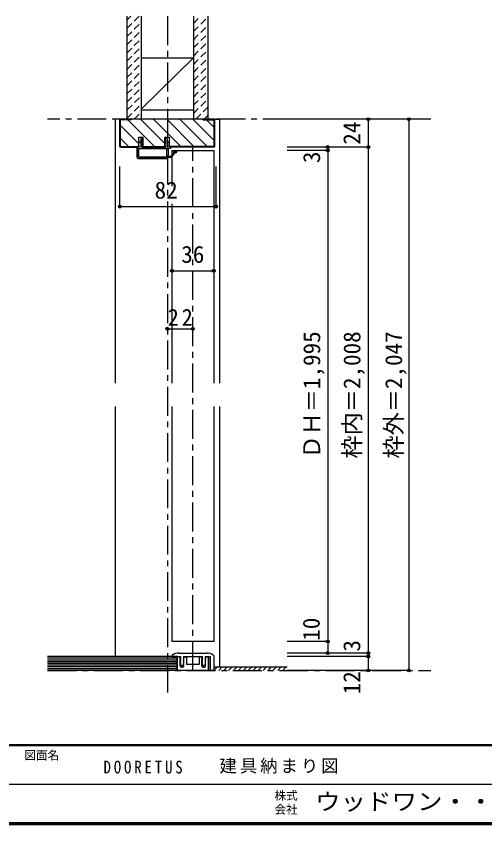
# Model space of a CAD drawing. Units: millimetres at full size, sheet at 1:5. Extents: x -973 to 977, y -718 to 696.
# Drawn here: x 10 to 414, y -701 to -2 of the extents above; entities that cross this region are included whole.
import ezdxf
from ezdxf.enums import TextEntityAlignment as Align

# ---------------------------------------------------------------- set-up
doc = ezdxf.new("R2010")
doc.units = ezdxf.units.MM
doc.header["$LTSCALE"] = 5
doc.header["$PDMODE"] = 32
doc.header["$PDSIZE"] = 2.5
doc.linetypes.add('CHAIN1', pattern=[8, 5, -1, 1, -1])
doc.linetypes.add('DASHED1', pattern=[1.8, 1.2, -0.6])
for name, color, linetype in [('0-0_補助線', 7, 'Continuous'), ('0-1_通り芯', 4, 'CHAIN1'), ('0-2_柱', 3, 'Continuous'), ('0-3_仕上げ', 7, 'Continuous'), ('0-4_枠', 3, 'Continuous'), ('0-6_扉', 6, 'Continuous'), ('0-7_金物', 7, 'Continuous'), ('0-B_寸法', 7, 'Continuous'), ('0-C_ハッチ', 4, 'DASHED1'), ('F-0_補助線', 7, 'Continuous'), ('F-1_枠', 6, 'Continuous'), ('F-A_文字', 7, 'Continuous')]:
    doc.layers.add(name, color=color, linetype=linetype)
doc.styles.add('ＭＳ ゴシック', font='')
doc.styles.get('ＭＳ ゴシック').set_extended_font_data('MS Gothic')

# ---------------------------------------------------------------- blocks, each defined once
blk = doc.blocks.new('2')
at = {"layer": '0-0_補助線'}
for p, q in [((-9.846, -9.622), (-9.846, 15.078)), ((-8.846, 16.078), (0.354, 16.078)), ((-8.846, 15.878), (0.637, 15.878)), ((-8.446, 14.378), (-8.446, -8.922)), ((-8.146, 14.678), (-1.546, 14.678)), ((-1.246, 14.378), (-1.246, -8.922)), ((0.154, 11.653), (2.154, 11.653)), ((0.154, 11.653), (0.154, -8.497)), ((2.154, 10.953), (2.154, 11.653)), ((3.154, 11.653), (2.512, 10.83)), ((3.154, 11.653), (6.154, 11.653)), ((4.154, 13.753), (4.154, 13.053)), ((5.154, 13.053), (4.512, 13.876)), ((7.154, 13.053), (5.154, 13.053)), ((6.154, 10.953), (6.154, 11.653)), ((7.558, 12.258), (6.516, 10.835)), ((-1.48, -10.622), (-8.846, -10.622)), ((-1.546, -9.222), (-8.146, -9.222)), ((-1.189, -10.85), (-0.732, -12.694)), ((0.354, -12.922), (-0.441, -12.922)), ((0.154, -8.497), (2.154, -8.497)), ((4.154, -9.897), (0.154, -9.897)), ((0.154, -9.897), (0.154, -10.622)), ((0.154, -10.622), (0.645, -12.548)), ((2.154, -7.797), (2.154, -8.497)), ((3.154, -8.497), (2.512, -7.674)), ((3.154, -8.497), (6.154, -8.497)), ((4.154, -10.597), (4.154, -9.897)), ((5.154, -9.897), (4.512, -10.72)), ((7.154, -9.897), (5.154, -9.897)), ((6.154, -7.797), (6.154, -8.497)), ((7.558, -9.101), (6.516, -7.679))]:
    blk.add_line(p, q, dxfattribs=at)
for points in [[(-9.646, 15.078), (-9.646, -9.622), (-9.846, -9.622)], [(4.154, 13.053), (0.154, 13.053), (0.649, 15.723)]]:
    blk.add_lwpolyline(points, dxfattribs=at)
for centre, radius, start, end in [((-8.846, 15.078), 1, 90, 180), ((-8.846, 15.078), 0.8, 90, 180), ((-8.146, 14.378), 0.3, 90, 180), ((-1.546, 14.378), 0.3, 0, 90), ((0.354, 15.778), 0.3, 349.49875, 90), ((2.354, 10.953), 0.2, 180, 322.03043), ((4.354, 13.753), 0.2, 37.96957, 180), ((6.354, 10.953), 0.2, 180, 323.78053), ((7.154, 12.553), 0.5, 323.78053, 90), ((-8.846, -9.622), 1, 180, 270), ((-2.846, -10.72), 6, 179.06153, 259.29815), ((-8.146, -8.922), 0.3, 180, 270), ((-2.846, -10.72), 5.3, 178.93757, 259.29815), ((-1.546, -8.922), 0.3, 270, 0), ((-1.48, -10.922), 0.3, 13.9282, 90), ((-0.441, -12.622), 0.3, 193.9282, 270), ((0.354, -12.622), 0.3, 270, 14.29438), ((2.354, -7.797), 0.2, 37.96957, 180), ((4.354, -10.597), 0.2, 180, 322.03043), ((6.354, -7.797), 0.2, 36.21947, 180), ((7.154, -9.397), 0.5, 270, 36.21947), ((-3.896, -16.272), 0.35, 259.29815, 79.29815)]:
    blk.add_arc(centre, radius, start, end, dxfattribs=at)
blk.add_point((-3.896, -16.622), dxfattribs=at)

msp = doc.modelspace()

# ---------------------------------------------------------------- linework, layer by layer
at = {"layer": '0-1_通り芯'}
for p, q in [((140.01, -2.5), (140.01, -586.66)), ((367.367, -91.5), (36.653, -91.5)), ((162.01, -567.5), (162.01, -115.5)), ((36.653, -567.5), (367.367, -567.5))]:
    msp.add_line(p, q, dxfattribs=at)
at = {"layer": '0-2_柱'}
for p, q in [((117.51, -38.5), (162.51, -38.5)), ((117.51, -83.5), (162.51, -83.5))]:
    msp.add_line(p, q, dxfattribs=at)
at = {"layer": '0-2_柱', "color": 7}
msp.add_line((117.51, -82.928), (162.51, -38.5), dxfattribs=at)
at = {"layer": '0-3_仕上げ', "color": 2}
for p, q in [((105.01, -2.5), (105.01, -91.5)), ((117.51, -2.5), (117.51, -91.5)), ((162.51, -2.5), (162.51, -91.5)), ((175.01, -2.5), (175.01, -91.5)), ((148.51, -555.5), (36.653, -555.5)), ((148.51, -567.5), (148.51, -555.5)), ((148.51, -567.5), (36.653, -567.5))]:
    msp.add_line(p, q, dxfattribs=at)
at = {"layer": '0-3_仕上げ'}
for p, q in [((148.51, -557), (36.653, -557)), ((148.51, -558.5), (36.653, -558.5)), ((148.51, -560), (36.653, -560)), ((148.51, -561.5), (36.653, -561.5)), ((148.51, -563), (36.653, -563)), ((148.51, -564.5), (36.653, -564.5)), ((180.01, -564.5), (243.367, -564.5)), ((148.51, -566), (36.653, -566))]:
    msp.add_line(p, q, dxfattribs=at)
at = {"layer": '0-4_枠', "color": 4}
for p, q in [((99.01, -91.5), (95.01, -91.5)), ((95.01, -91.5), (95.01, -319.5)), ((181.01, -91.5), (185.01, -91.5)), ((185.01, -91.5), (185.01, -319.5)), ((95.01, -339.5), (95.01, -555.5)), ((185.01, -339.5), (185.01, -564.5))]:
    msp.add_line(p, q, dxfattribs=at)
at = {"layer": '0-4_枠'}
for p, q in [((181.01, -91.5), (99.01, -91.5)), ((99.51, -114.586), (99.51, -92)), ((109.01, -92), (99.51, -92)), ((109.01, -92), (109.01, -91.5)), ((171.01, -92), (171.01, -91.5)), ((171.01, -92), (180.51, -92)), ((180.51, -114.586), (180.51, -92)), ((115.51, -107), (119.21, -107)), ((115.51, -115.5), (115.51, -107)), ((119.21, -115.5), (119.21, -107)), ((137.81, -115.5), (137.81, -107)), ((99.925, -115), (99.51, -114.586)), ((99.717, -115.5), (115.51, -115.5)), ((99.925, -115), (115.51, -115)), ((119.21, -115), (137.81, -115)), ((119.21, -115.5), (137.81, -115.5)), ((180.096, -115), (141.51, -115)), ((180.303, -115.5), (141.51, -115.5)), ((180.096, -115), (180.51, -114.586))]:
    msp.add_line(p, q, dxfattribs=at)
for points in [[(99.717, -115.5), (99.01, -114.793), (99.01, -91.5)], [(180.303, -115.5), (181.01, -114.793), (181.01, -91.5)], [(137.81, -107), (141.51, -107), (141.51, -115.5)]]:
    msp.add_lwpolyline(points, dxfattribs=at)
at = {"layer": '0-6_扉'}
for p, q in [((144.01, -118.5), (144.01, -149.19)), ((144.01, -118.5), (180.01, -118.5)), ((180.01, -118.5), (180.01, -319.5)), ((144.01, -164.422), (144.01, -319.5)), ((144.01, -339.5), (144.01, -542.5)), ((180.01, -339.5), (180.01, -542.5)), ((180.01, -542.5), (144.01, -542.5))]:
    msp.add_line(p, q, dxfattribs=at)
at = {"layer": '0-7_金物'}
for p, q in [((144.01, -555.017), (144.01, -555.5)), ((144.01, -555.5), (151.36, -555.5)), ((149.96, -555.8), (148.51, -555.8)), ((148.51, -567.5), (148.51, -555.8)), ((148.61, -555.8), (148.61, -567.5)), ((150.01, -552.5), (174.01, -552.5)), ((150.96, -558.05), (150.96, -556.8)), ((150.96, -558.05), (151.167, -558.396)), ((151.153, -558.846), (151.36, -558.5)), ((151.36, -555.5), (151.36, -558.5)), ((153.86, -555.5), (170.16, -555.5)), ((153.86, -555.5), (153.86, -558.5)), ((154.067, -558.846), (153.86, -558.5)), ((154.26, -558.05), (154.053, -558.396)), ((154.26, -558.05), (154.26, -556.8)), ((155.26, -555.8), (156.61, -555.8)), ((156.61, -555.8), (156.61, -562.5)), ((167.41, -555.8), (167.41, -562.5)), ((168.76, -555.8), (167.41, -555.8)), ((169.76, -558.05), (169.76, -556.8)), ((169.76, -558.05), (169.968, -558.396)), ((169.953, -558.846), (170.16, -558.5)), ((170.16, -555.5), (170.16, -558.5)), ((172.66, -555.5), (177.01, -555.5)), ((172.66, -555.5), (172.66, -558.5)), ((172.867, -558.846), (172.66, -558.5)), ((173.06, -558.05), (172.853, -558.396)), ((173.06, -558.05), (173.06, -556.8)), ((174.06, -555.8), (175.51, -555.8)), ((175.41, -555.8), (175.41, -567.5)), ((175.51, -567.5), (175.51, -555.8)), ((177.01, -555.5), (177.01, -567.2)), ((180.01, -555.017), (180.01, -567.2)), ((150.96, -559.05), (151.167, -558.704)), ((150.96, -563.8), (150.96, -559.05)), ((151.153, -559.154), (151.36, -559.5)), ((151.153, -560.346), (151.36, -560)), ((151.153, -560.654), (151.36, -561)), ((151.153, -561.846), (151.36, -561.5)), ((152.244, -563.34), (151.19, -562.204)), ((151.36, -559.5), (151.36, -560)), ((151.36, -561), (151.36, -561.5)), ((153.26, -564.8), (151.96, -564.8)), ((154.03, -562.204), (152.977, -563.34)), ((154.067, -559.154), (153.86, -559.5)), ((153.86, -559.5), (153.86, -560)), ((154.067, -560.346), (153.86, -560)), ((154.067, -560.654), (153.86, -561)), ((153.86, -561), (153.86, -561.5)), ((154.067, -561.846), (153.86, -561.5)), ((154.26, -559.05), (154.053, -558.704)), ((154.26, -563.8), (154.26, -559.05)), ((161.51, -562.5), (156.61, -562.5)), ((162.01, -563), (161.51, -562.5)), ((162.01, -563), (162.51, -562.5)), ((167.41, -562.5), (162.51, -562.5)), ((169.76, -559.05), (169.968, -558.704)), ((169.76, -563.8), (169.76, -559.05)), ((169.953, -559.154), (170.16, -559.5)), ((169.953, -560.346), (170.16, -560)), ((169.953, -560.654), (170.16, -561)), ((169.953, -561.846), (170.16, -561.5)), ((171.044, -563.34), (169.99, -562.204)), ((170.16, -559.5), (170.16, -560)), ((170.16, -561), (170.16, -561.5)), ((170.76, -564.8), (172.06, -564.8)), ((172.83, -562.204), (171.777, -563.34)), ((172.867, -559.154), (172.66, -559.5)), ((172.66, -559.5), (172.66, -560)), ((172.867, -560.346), (172.66, -560)), ((172.867, -560.654), (172.66, -561)), ((172.66, -561), (172.66, -561.5)), ((172.867, -561.846), (172.66, -561.5)), ((173.06, -559.05), (172.853, -558.704)), ((173.06, -563.8), (173.06, -559.05)), ((175.51, -567.5), (148.51, -567.5)), ((177.01, -567.2), (180.01, -567.2))]:
    msp.add_line(p, q, dxfattribs=at)
for centre, radius, start, end in [((145.01, -555.017), 1, 123.74899, 180), ((150.01, -562.5), 10, 90, 123.74899), ((149.96, -556.8), 1, 0, 90), ((150.91, -558.55), 0.3, 329.05368, 30.94635), ((154.31, -558.55), 0.3, 149.05365, 210.94632), ((155.26, -556.8), 1, 90, 180), ((168.76, -556.8), 1, 0, 90), ((169.71, -558.55), 0.3, 329.05368, 30.94635), ((173.11, -558.55), 0.3, 149.05365, 210.94632), ((174.06, -556.8), 1, 90, 180), ((174.01, -562.5), 10, 56.25101, 90), ((179.01, -555.017), 1, 0, 56.25101), ((151.96, -563.8), 1, 180, 270), ((151.41, -559), 0.3, 149.05366, 210.94634), ((151.41, -560.5), 0.3, 149.05366, 210.94634), ((151.41, -562), 0.3, 149.05366, 222.83826), ((152.61, -563), 0.5, 222.83826, 317.16174), ((153.26, -563.8), 1, 270, 0), ((153.81, -562), 0.3, 317.16174, 30.94634), ((153.81, -559), 0.3, 329.05366, 30.94634), ((153.81, -560.5), 0.3, 329.05366, 30.94634), ((170.76, -563.8), 1, 180, 270), ((170.21, -559), 0.3, 149.05366, 210.94634), ((170.21, -560.5), 0.3, 149.05366, 210.94634), ((170.21, -562), 0.3, 149.05366, 222.83826), ((171.41, -563), 0.5, 222.83826, 317.16174), ((172.06, -563.8), 1, 270, 0), ((172.61, -562), 0.3, 317.16174, 30.94634), ((172.61, -559), 0.3, 329.05366, 30.94634), ((172.61, -560.5), 0.3, 329.05366, 30.94634)]:
    msp.add_arc(centre, radius, start, end, dxfattribs=at)
at = {"layer": '0-B_寸法', "color": 4}
for p, q in [((348.367, -91.5), (243.367, -91.5)), ((313.367, -91.5), (313.367, -567.5)), ((348.367, -91.5), (348.367, -567.5)), ((313.367, -115.5), (243.367, -115.5)), ((278.367, -118.5), (243.367, -118.5)), ((278.367, -115.5), (278.367, -552.5)), ((99.01, -166.922), (99.01, -132.4)), ((182.01, -166.922), (182.01, -132.4)), ((99.01, -166.922), (182.01, -166.922)), ((144.01, -222.382), (180.01, -222.382)), ((140.01, -272.382), (162.01, -272.382)), ((278.367, -542.5), (243.367, -542.5)), ((313.367, -552.5), (243.367, -552.5)), ((313.367, -555.5), (243.367, -555.5)), ((348.367, -567.5), (243.367, -567.5))]:
    msp.add_line(p, q, dxfattribs=at)
at = {"layer": '0-B_寸法'}
for p in [(313.367, -91.5), (348.367, -91.5), (278.367, -115.5), (278.367, -118.5), (313.367, -115.5), (99.01, -166.922), (182.01, -166.922), (144.01, -222.382), (180.01, -222.382), (140.01, -272.382), (162.01, -272.382), (278.367, -542.5), (278.367, -552.5), (313.367, -552.5), (313.367, -555.5), (313.367, -567.5), (348.367, -567.5)]:
    msp.add_point(p, dxfattribs=at)
at = {"layer": '0-C_ハッチ'}
for p, q in [((105.01, -6.04), (108.55, -2.5)), ((105.01, -13.111), (115.621, -2.5)), ((162.51, -8.748), (168.758, -2.5)), ((162.51, -15.819), (175.01, -3.319)), ((105.01, -20.182), (117.51, -7.682)), ((162.51, -22.89), (175.01, -10.39)), ((105.01, -27.253), (117.51, -14.753)), ((162.51, -29.961), (175.01, -17.461)), ((105.01, -34.324), (117.51, -21.824)), ((162.51, -37.032), (175.01, -24.532)), ((105.01, -41.395), (117.51, -28.895)), ((162.51, -44.103), (175.01, -31.603)), ((105.01, -48.466), (117.51, -35.966)), ((162.51, -51.174), (175.01, -38.674)), ((105.01, -55.537), (117.51, -43.037)), ((162.51, -58.246), (175.01, -45.746)), ((105.01, -62.608), (117.51, -50.108)), ((162.51, -65.317), (175.01, -52.817)), ((105.01, -69.679), (117.51, -57.179)), ((162.51, -72.388), (175.01, -59.888)), ((105.01, -76.751), (117.51, -64.251)), ((162.51, -79.459), (175.01, -66.959)), ((105.332, -83.5), (117.51, -71.322)), ((162.51, -86.53), (175.01, -74.03)), ((105.01, -90.893), (117.51, -78.393)), ((164.611, -91.5), (175.01, -81.101)), ((111.474, -91.5), (117.51, -85.464)), ((171.682, -91.5), (175.01, -88.172))]:
    msp.add_line(p, q, dxfattribs=at)
at = {"layer": '0-C_ハッチ', "linetype": 'Continuous'}
for p, q in [((99.51, -96.784), (115.51, -112.784)), ((106.04, -92), (129.04, -115)), ((116.853, -91.5), (137.81, -112.457)), ((128.168, -91.5), (151.667, -115)), ((139.481, -91.5), (162.981, -115)), ((150.795, -91.5), (174.295, -115)), ((162.108, -91.5), (180.51, -109.902)), ((173.922, -92), (180.51, -98.588)), ((99.51, -108.098), (106.412, -115)), ((180.179, -567.5), (183.179, -564.5)), ((184.421, -567.5), (187.421, -564.5)), ((188.664, -567.5), (191.664, -564.5)), ((192.906, -567.5), (195.906, -564.5)), ((197.149, -567.5), (200.149, -564.5)), ((201.392, -567.5), (204.392, -564.5)), ((205.634, -567.5), (208.634, -564.5)), ((209.877, -567.5), (212.877, -564.5)), ((214.12, -567.5), (217.12, -564.5)), ((218.362, -567.5), (221.362, -564.5)), ((222.605, -567.5), (225.605, -564.5)), ((226.848, -567.5), (229.848, -564.5)), ((231.09, -567.5), (234.09, -564.5)), ((235.333, -567.5), (238.333, -564.5)), ((239.575, -567.5), (242.575, -564.5))]:
    msp.add_line(p, q, dxfattribs=at)
at = {"layer": 'F-1_枠'}
for p, q in [((976.653, -631.667), (-973.347, -631.667)), ((976.653, -632.5), (-973.347, -632.5)), ((1.653, -665.833), (974.986, -665.834)), ((976.653, -699.167), (-973.347, -699.167)), ((976.653, -700), (-973.347, -700)), ((976.653, -700.833), (-973.347, -700.833))]:
    msp.add_line(p, q, dxfattribs=at)

# ---------------------------------------------------------------- block references
at = {"layer": '0-7_金物', "rotation": 90}
msp.add_blockref('2', (130.088, -115.654), dxfattribs=at)

# ---------------------------------------------------------------- texts
at = {"layer": '0-B_寸法', "style": 'ＭＳ ゴシック'}
for s, p in [('24', (310.867, -113.5)), ('3', (276.204, -129.385)), ('ＤＨ＝1,995', (276.33, -384.5)), ('枠内＝2,008', (311.01, -384.5)), ('枠外＝2,047', (347.024, -384.5)), ('10', (275.867, -541.875)), ('3', (310.867, -551.25)), ('12', (310.867, -588.125))]:
    msp.add_text(s, height=14.66, rotation=90, dxfattribs=at).set_placement(p, align=Align.BOTTOM_LEFT)
for s, p in [('82', (129.01, -164.422)), ('36', (152.01, -219.882))]:
    msp.add_text(s, height=14.66, dxfattribs=at).set_placement(p, align=Align.BOTTOM_LEFT)
at = {"layer": '0-B_寸法', "insert": (140.385, -269.882), "char_height": 14.66, "attachment_point": 7, "style": 'ＭＳ ゴシック'}
msp.add_mtext('\\T1.27;\\W0.95;22', dxfattribs=at)
at = {"layer": 'F-0_補助線', "char_height": 11, "attachment_point": 7, "style": 'ＭＳ ゴシック'}
for s, insert in [('\\T1.39;\\W0.85;DOORETUS', (84.986, -656.667)), ('\\T1.17;建具納まり図', (184.986, -656.667))]:
    msp.add_mtext(s, dxfattribs=dict(at, insert=insert))
at = {"layer": 'F-A_文字', "style": 'ＭＳ ゴシック'}
for s, p in [('図面名', (16.653, -646.667)), ('株式', (232.486, -681.5)), ('会社', (232.486, -693.5))]:
    msp.add_text(s, height=7.331, dxfattribs=at).set_placement(p, align=Align.BOTTOM_LEFT)
at = {"layer": 'F-A_文字', "style": 'ＭＳ ゴシック', "width": 1.1}
msp.add_text('ウッドワン・・・', height=14.66, dxfattribs=at).set_placement((267.486, -692.5), align=Align.BOTTOM_LEFT)

doc.saveas('drawing.dxf')
